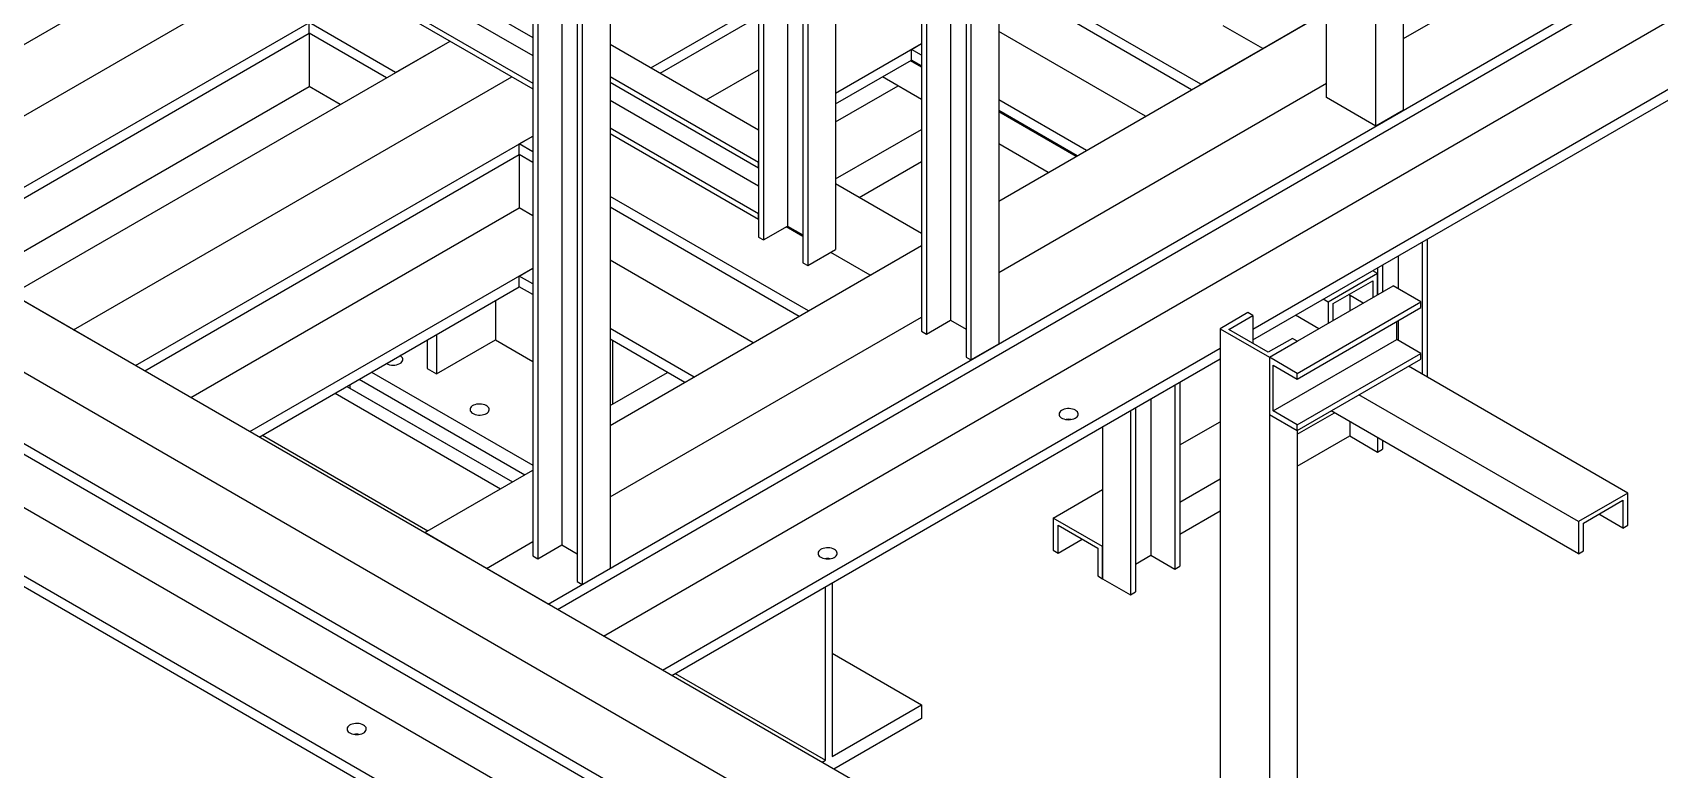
# Model space of a CAD drawing. Header units: millimetres. Extents: x 0 to 16187, y -20471 to 6290.
# Drawn here: x 7328.6 to 7421.6, y 2757.5 to 2799.6 of the extents above; entities that cross this region are included whole.
import ezdxf

# ---------------------------------------------------------------- set-up
doc = ezdxf.new("R2010")
doc.units = ezdxf.units.MM

msp = doc.modelspace()

# ---------------------------------------------------------------- linework, layer by layer
at = {"color": 7, "linetype": 'Continuous', "lineweight": 25}
for p, q in [((7396.50124, 2744.72234), (7217.37342, 2848.13063)), ((7429.68223, 2721.48533), (7213.83788, 2846.08961)), ((7358.06999, 2766.90823), (7493.83449, 2845.28341)), ((7426.14669, 2719.4443), (7210.30235, 2844.04859)), ((7426.14669, 2718.8319), (7210.30235, 2843.43619)), ((7402.58236, 2795.87031), (7402.58236, 2841.80073)), ((7405.41079, 2794.23749), (7405.41079, 2840.16791)), ((7407.00178, 2795.15595), (7407.00178, 2839.24945)), ((7426.14669, 2715.78965), (7213.67878, 2838.44476)), ((7371.7525, 2837.71922), (7371.7525, 2788.52264)), ((7426.14669, 2711.8913), (7210.30235, 2836.49559)), ((7426.14669, 2711.2789), (7210.30235, 2835.88318)), ((7372.63639, 2835.61697), (7372.63639, 2786.42039)), ((7372.91923, 2835.45369), (7372.91923, 2786.2571)), ((7374.51022, 2831.26907), (7374.51022, 2787.17556)), ((7379.42461, 2828.43205), (7379.42461, 2782.50163)), ((7379.70746, 2828.26877), (7379.70746, 2782.33834)), ((7381.08631, 2827.47277), (7381.08631, 2783.13434)), ((7381.9702, 2826.96251), (7381.9702, 2781.03209)), ((7382.25304, 2826.79923), (7382.25304, 2780.86881)), ((7383.84403, 2825.88077), (7383.84403, 2781.78727)), ((7358.6004, 2766.60203), (7453.74154, 2821.52583)), ((7358.84781, 2819.49291), (7358.84781, 2770.29633)), ((7357.1861, 2818.86019), (7357.1861, 2769.66361)), ((7357.46895, 2818.69691), (7357.46895, 2769.50033)), ((7361.23535, 2765.0809), (7453.74154, 2818.48359)), ((7359.73169, 2817.39066), (7359.73169, 2768.19407)), ((7361.60552, 2818.14584), (7361.60552, 2768.94925)), ((7360.01453, 2817.22738), (7360.01453, 2768.03079)), ((7398.37507, 2782.62286), (7457.11797, 2816.53441)), ((7398.37507, 2782.01045), (7453.74154, 2813.97283)), ((7407.00178, 2799.23799), (7430.83128, 2812.99447)), ((7370.0908, 2811.00173), (7370.0908, 2787.88992)), ((7370.37365, 2811.16502), (7370.37365, 2787.72664)), ((7315.36074, 2791.56376), (7345.16529, 2808.76956)), ((7318.89627, 2789.52274), (7345.16529, 2804.68752)), ((7347.99372, 2804.60652), (7357.1861, 2799.29987)), ((7349.37257, 2802.78959), (7357.1861, 2798.27893)), ((7395.40523, 2796.62549), (7383.84403, 2803.29962)), ((7394.87481, 2796.31928), (7383.84403, 2802.68722)), ((7322.43181, 2787.48172), (7347.71087, 2802.07501)), ((7347.99372, 2801.99359), (7357.1861, 2796.68694)), ((7347.99372, 2801.66697), (7357.1861, 2796.36032)), ((7363.93958, 2797.5647), (7370.0908, 2801.11573)), ((7383.84403, 2789.95135), (7402.58236, 2800.76876)), ((7398.94076, 2798.66651), (7402.47629, 2800.70753)), ((7349.33722, 2797.29902), (7344.38747, 2800.15645)), ((7344.38747, 2799.54405), (7344.38747, 2800.15645)), ((7364.46999, 2797.2585), (7370.0908, 2800.50333)), ((7392.23986, 2794.79816), (7383.84403, 2799.64497)), ((7398.94076, 2798.66651), (7396.67802, 2799.97276)), ((7322.96222, 2787.17551), (7344.38747, 2799.54405)), ((7327.38155, 2784.62429), (7352.44863, 2799.0952)), ((7348.8068, 2796.99282), (7344.38747, 2799.54405)), ((7344.38747, 2799.54405), (7344.38747, 2796.5018)), ((7349.33722, 2797.29902), (7352.44863, 2799.0952)), ((7361.60552, 2798.91213), (7370.0908, 2794.01368)), ((7374.51022, 2796.114), (7379.42461, 2798.95102)), ((7378.85893, 2798.62446), (7379.42461, 2798.95102)), ((7374.51022, 2795.5016), (7378.85893, 2798.01205)), ((7379.42461, 2797.60362), (7378.78802, 2797.97112)), ((7379.42461, 2798.2979), (7378.85893, 2798.62446)), ((7378.85893, 2798.01205), (7378.85893, 2798.62446)), ((7379.42461, 2797.68549), (7378.85893, 2798.01205)), ((7395.40523, 2796.62549), (7398.94076, 2798.66651)), ((7330.91709, 2782.58327), (7355.98417, 2797.05418)), ((7361.60552, 2797.07521), (7370.0908, 2792.17676)), ((7367.10494, 2795.73738), (7370.0908, 2797.46108)), ((7379.42461, 2795.7664), (7377.19677, 2797.05251)), ((7325.59717, 2785.65439), (7344.38747, 2796.5018)), ((7346.17185, 2795.4717), (7344.38747, 2796.5018)), ((7361.60552, 2796.74859), (7370.0908, 2791.85014)), ((7374.51022, 2794.47948), (7378.08204, 2796.54145)), ((7383.84403, 2785.86931), (7402.58236, 2796.68672)), ((7361.60552, 2795.72766), (7370.0908, 2790.82921)), ((7388.86342, 2792.84899), (7383.84403, 2795.74662)), ((7388.33301, 2792.54278), (7383.84403, 2795.13421)), ((7388.2621, 2792.50185), (7383.84403, 2795.05234)), ((7405.41079, 2794.23749), (7402.58236, 2795.87031)), ((7407.00178, 2795.15595), (7405.41079, 2794.23749)), ((7361.60552, 2794.13566), (7370.0908, 2789.23721)), ((7374.51022, 2791.21385), (7379.42461, 2794.05087)), ((7334.45262, 2780.54225), (7357.1861, 2793.66601)), ((7356.40829, 2793.21698), (7357.1861, 2793.66601)), ((7357.1861, 2792.76796), (7356.40829, 2793.21698)), ((7356.40829, 2792.60458), (7356.40829, 2793.21698)), ((7361.60552, 2793.80904), (7370.0908, 2788.9106)), ((7386.67085, 2791.58324), (7383.84403, 2793.21513)), ((7334.98304, 2780.23604), (7356.40829, 2792.60458)), ((7357.1861, 2792.15555), (7356.40829, 2792.60458)), ((7356.40829, 2792.60458), (7356.40829, 2789.56233)), ((7375.85652, 2790.15384), (7379.42461, 2792.21365)), ((7370.0908, 2791.85014), (7370.0908, 2792.17676)), ((7379.42461, 2788.09402), (7374.51022, 2790.93104)), ((7337.61799, 2778.71492), (7356.40829, 2789.56233)), ((7357.1861, 2789.1133), (7356.40829, 2789.56233)), ((7372.95459, 2783.66501), (7361.60552, 2790.21668)), ((7372.42417, 2783.35881), (7361.60552, 2789.60428)), ((7370.0908, 2788.9106), (7370.0908, 2789.23721)), ((7370.37365, 2787.72664), (7371.7525, 2788.52264)), ((7372.63639, 2787.93074), (7371.68179, 2788.48182)), ((7371.7525, 2788.52264), (7372.63639, 2788.01238)), ((7370.0908, 2787.88992), (7370.37365, 2787.72664)), ((7408.06244, 2787.60285), (7408.06244, 2780.05015)), ((7408.34528, 2787.76613), (7408.34528, 2779.88686)), ((7361.60552, 2777.11333), (7379.42461, 2787.40008)), ((7372.91923, 2786.2571), (7374.51022, 2787.17556)), ((7376.49012, 2785.70603), (7374.22738, 2787.01228)), ((7376.49012, 2785.70603), (7379.42461, 2787.40008)), ((7406.68358, 2786.80685), (7406.68358, 2784.93727)), ((7340.99442, 2776.76575), (7357.1861, 2786.113)), ((7356.40829, 2785.66398), (7357.1861, 2786.113)), ((7369.78922, 2781.83768), (7361.60552, 2786.56203)), ((7372.63639, 2786.42039), (7372.91923, 2786.2571)), ((7372.95459, 2783.66501), (7376.49012, 2785.70603)), ((7405.51685, 2785.80652), (7402.68843, 2784.1737)), ((7405.51685, 2785.80652), (7405.23381, 2785.96992)), ((7405.51685, 2786.13332), (7405.51685, 2784.59029)), ((7405.51685, 2784.59029), (7405.51685, 2785.80652)), ((7405.7997, 2786.2966), (7405.7997, 2784.75358)), ((7341.52484, 2776.45954), (7356.40829, 2785.05157)), ((7357.1861, 2785.21496), (7356.40829, 2785.66398)), ((7356.40829, 2785.05157), (7356.40829, 2785.66398)), ((7357.1861, 2784.60255), (7356.40829, 2785.05157)), ((7399.32967, 2781.01851), (7406.40074, 2785.10055)), ((7402.97127, 2784.09202), (7405.23401, 2785.39828)), ((7405.23401, 2785.39828), (7405.23401, 2784.42701)), ((7407.99173, 2784.18209), (7406.40074, 2785.10055)), ((7330.91709, 2782.58327), (7327.38155, 2784.62429)), ((7355.04711, 2784.26578), (7355.04711, 2782.01907)), ((7400.92066, 2780.10005), (7407.99173, 2784.18209)), ((7400.92066, 2779.77343), (7407.99173, 2783.85547)), ((7402.68843, 2784.1737), (7402.40538, 2784.3371)), ((7402.68843, 2784.1737), (7402.68843, 2782.95748)), ((7402.97127, 2783.12076), (7402.97127, 2784.09202)), ((7404.69616, 2784.11652), (7403.85493, 2784.60215)), ((7403.92586, 2784.5612), (7403.92586, 2783.67184)), ((7407.99173, 2783.85547), (7407.99173, 2784.18209)), ((7361.60552, 2773.03129), (7379.42461, 2783.31803)), ((7379.70746, 2782.33834), (7381.08631, 2783.13434)), ((7381.08631, 2783.13434), (7381.9702, 2782.62409)), ((7398.09223, 2783.56978), (7396.50124, 2782.65133)), ((7396.99622, 2782.6105), (7398.37507, 2783.4065)), ((7398.37507, 2783.4065), (7398.09223, 2783.56978)), ((7398.37507, 2783.4065), (7398.37507, 2781.81451)), ((7402.15057, 2782.64698), (7400.81413, 2783.41849)), ((7406.61287, 2782.03854), (7406.61287, 2783.05948)), ((7406.68358, 2783.1003), (7406.68358, 2781.99772)), ((7334.45262, 2780.54225), (7330.91709, 2782.58327)), ((7351.14034, 2782.01045), (7351.14034, 2780.37605)), ((7351.67067, 2782.31661), (7351.67067, 2780.06989)), ((7351.67067, 2780.06989), (7355.04711, 2782.01907)), ((7355.04711, 2782.01907), (7357.1861, 2780.78425)), ((7366.41278, 2779.88851), (7361.60552, 2782.66368)), ((7365.88237, 2779.5823), (7361.60552, 2782.05128)), ((7361.74694, 2781.96963), (7361.74694, 2778.33503)), ((7379.42461, 2782.50163), (7379.70746, 2782.33834)), ((7396.50124, 2782.65133), (7396.50124, 2740.6403)), ((7396.50124, 2782.65133), (7399.32967, 2781.01851)), ((7399.25896, 2781.30425), (7396.99622, 2782.6105)), ((7400.63782, 2782.10025), (7399.25896, 2781.30425)), ((7399.5418, 2777.9565), (7406.61287, 2782.03854)), ((7400.92066, 2781.93697), (7400.63782, 2782.10025)), ((7407.99173, 2781.24254), (7406.61287, 2782.03854)), ((7364.61179, 2763.13173), (7396.50124, 2781.54112)), ((7381.9702, 2781.03209), (7382.25304, 2780.86881)), ((7382.25304, 2780.86881), (7383.84403, 2781.78727)), ((7399.32967, 2781.01851), (7400.92066, 2781.93697)), ((7400.92066, 2777.1605), (7407.99173, 2781.24254)), ((7407.99173, 2780.91593), (7407.99173, 2781.24254)), ((7347.95698, 2780.17274), (7357.1861, 2774.84488)), ((7351.14034, 2780.37605), (7351.67067, 2780.06989)), ((7361.74694, 2778.33503), (7364.89495, 2780.15233)), ((7365.1422, 2762.82553), (7396.50124, 2780.92871)), ((7400.92066, 2780.10005), (7399.32967, 2781.01851)), ((7399.32967, 2781.01851), (7399.32967, 2777.75235)), ((7399.32967, 2781.01851), (7399.32967, 2739.00748)), ((7399.5418, 2780.56943), (7400.92066, 2779.77343)), ((7399.5418, 2777.9565), (7399.5418, 2780.56943)), ((7400.92066, 2776.83389), (7407.99173, 2780.91593)), ((7400.92066, 2779.77343), (7400.92066, 2780.10005)), ((7419.83577, 2773.25355), (7407.27721, 2780.50345)), ((7346.54254, 2779.3562), (7356.01662, 2773.88693)), ((7346.72092, 2779.45918), (7346.72092, 2779.25322)), ((7346.72092, 2779.25322), (7356.01662, 2773.88693)), ((7347.24976, 2779.76447), (7356.72384, 2774.2952)), ((7393.9203, 2779.43877), (7393.9203, 2768.90521)), ((7394.20314, 2779.60205), (7394.20314, 2769.0685)), ((7345.87068, 2778.96834), (7355.34476, 2773.49907)), ((7361.60552, 2778.25338), (7361.74694, 2778.33503)), ((7392.54144, 2778.64277), (7392.54144, 2769.70121)), ((7417.00734, 2771.62073), (7404.44879, 2778.87063)), ((7391.37472, 2777.96923), (7391.37472, 2767.43568)), ((7391.65756, 2778.13252), (7391.65756, 2767.59896)), ((7394.20314, 2776.00826), (7396.50124, 2777.33493)), ((7399.32967, 2777.75235), (7400.92066, 2776.83389)), ((7400.92066, 2777.1605), (7399.5418, 2777.9565)), ((7400.92066, 2776.62057), (7403.0423, 2777.84536)), ((7417.00734, 2769.78352), (7402.85754, 2777.95202)), ((7403.92586, 2777.33529), (7403.92586, 2776.51822)), ((7341.71492, 2776.56927), (7351.189, 2771.1)), ((7389.78373, 2777.05078), (7389.78373, 2768.35414)), ((7400.92066, 2776.83389), (7400.92066, 2777.1605)), ((7400.92066, 2776.83389), (7400.92066, 2739.92594)), ((7400.92066, 2774.78335), (7403.92586, 2776.51822)), ((7403.92586, 2776.51822), (7405.51685, 2775.59976)), ((7405.51685, 2776.41683), (7405.51685, 2775.59976)), ((7405.51685, 2775.59976), (7405.7997, 2775.76304)), ((7405.7997, 2776.25355), (7405.7997, 2775.76304)), ((7350.99892, 2770.99027), (7357.1861, 2774.56206)), ((7394.20314, 2772.74263), (7396.50124, 2774.06929)), ((7386.9553, 2771.82417), (7389.78373, 2773.45699)), ((7419.83577, 2773.25355), (7417.00734, 2771.62073)), ((7417.29018, 2771.53905), (7419.55292, 2772.8453)), ((7419.55292, 2772.8453), (7419.55292, 2771.25305)), ((7419.83577, 2771.41633), (7419.83577, 2773.25355)), ((7386.9553, 2771.82417), (7386.9553, 2769.98695)), ((7389.78373, 2770.19135), (7386.9553, 2771.82417)), ((7394.20314, 2770.90541), (7396.50124, 2772.23208)), ((7419.55292, 2771.25305), (7418.17384, 2772.04918)), ((7354.53445, 2768.94925), (7350.99892, 2770.99027)), ((7387.23814, 2771.41593), (7389.50088, 2770.10967)), ((7387.23814, 2769.82367), (7387.23814, 2771.41593)), ((7417.00734, 2771.62073), (7417.00734, 2769.78352)), ((7417.29018, 2769.9468), (7417.29018, 2771.53905)), ((7419.55292, 2771.25305), (7419.83577, 2771.41633)), ((7354.53445, 2768.94925), (7357.1861, 2770.48002)), ((7357.46895, 2769.50033), (7358.84781, 2770.29633)), ((7358.84781, 2770.29633), (7359.73169, 2769.78607)), ((7386.9553, 2769.98695), (7387.23814, 2769.82367)), ((7387.23814, 2769.82367), (7388.61722, 2770.6198)), ((7389.50088, 2770.10967), (7389.50088, 2768.51742)), ((7389.78373, 2768.35414), (7389.78373, 2770.19135)), ((7417.00734, 2769.78352), (7417.29018, 2769.9468)), ((7358.06999, 2766.90823), (7354.53445, 2768.94925)), ((7357.1861, 2769.66361), (7357.46895, 2769.50033)), ((7360.01453, 2768.03079), (7361.60552, 2768.94925)), ((7374.00119, 2769.48903), (7374.03799, 2769.51027)), ((7391.65756, 2769.19096), (7392.54144, 2769.70121)), ((7392.54144, 2769.70121), (7393.9203, 2768.90521)), ((7393.9203, 2768.90521), (7394.20314, 2769.0685)), ((7359.73169, 2768.19407), (7360.01453, 2768.03079)), ((7374.31577, 2768.12131), (7374.31577, 2758.19823)), ((7389.50088, 2768.51742), (7389.78373, 2768.35414)), ((7389.78373, 2768.35414), (7391.37472, 2767.43568)), ((7373.92686, 2757.97372), (7373.92686, 2767.8968)), ((7391.37472, 2767.43568), (7391.65756, 2767.59896)), ((7374.31577, 2764.09678), (7379.42461, 2761.14751)), ((7365.33229, 2762.93526), (7373.92686, 2757.97372)), ((7374.31577, 2758.19823), (7379.42461, 2761.14751)), ((7379.42461, 2761.14751), (7379.42461, 2760.37179)), ((7379.42461, 2760.37179), (7374.40864, 2757.47613)), ((7373.73678, 2757.86399), (7373.92686, 2757.97372))]:
    msp.add_line(p, q, dxfattribs=at)
at = {"color": 7, "linetype": 'Continuous', "lineweight": 25, "flags": 128}
for points in [[(7349.58471, 2780.66179), (7349.6479, 2780.70549), (7349.69656, 2780.75499), (7349.72913, 2780.80872), (7349.74455, 2780.86494), (7349.74234, 2780.92185), (7349.72256, 2780.97762), (7349.68585, 2781.03045), (7349.63339, 2781.07864), (7349.58332, 2781.11161)], [(7354.53445, 2777.80436), (7354.59765, 2777.84806), (7354.64631, 2777.89756), (7354.67887, 2777.95129), (7354.6943, 2778.00751), (7354.69209, 2778.06442), (7354.67231, 2778.12019), (7354.6356, 2778.17302), (7354.58314, 2778.22122), (7354.51661, 2778.26323), (7354.43816, 2778.29771), (7354.35031, 2778.32356), (7354.25587, 2778.33993), (7354.15789, 2778.3463), (7354.05951, 2778.34247), (7353.96389, 2778.32856), (7353.87412, 2778.30502), (7353.79306, 2778.27261), (7353.72334, 2778.23236), (7353.66719, 2778.18557), (7353.62641, 2778.13374), (7353.60232, 2778.07854), (7353.59568, 2778.02175), (7353.60672, 2777.96518), (7353.63508, 2777.91067), (7353.67985, 2777.85995), (7353.73958, 2777.81466), (7353.81236, 2777.77626), (7353.89585, 2777.74597), (7353.98737, 2777.72478), (7354.08396, 2777.71336), (7354.18254, 2777.71208), (7354.27993, 2777.72099), (7354.373, 2777.73979), (7354.45876, 2777.76788), (7354.53445, 2777.80436)], [(7388.22809, 2777.98974), (7388.1524, 2778.02622), (7388.06664, 2778.05432), (7387.97357, 2778.07312), (7387.87618, 2778.08202), (7387.7776, 2778.08074), (7387.681, 2778.06933), (7387.58949, 2778.04813), (7387.506, 2778.01785), (7387.43322, 2777.97945), (7387.37348, 2777.93416), (7387.32872, 2777.88344), (7387.30036, 2777.82892), (7387.28932, 2777.77236), (7387.29595, 2777.71556), (7387.32005, 2777.66037), (7387.36083, 2777.60854), (7387.41698, 2777.56175), (7387.4867, 2777.5215), (7387.56775, 2777.48908), (7387.65753, 2777.46554), (7387.75314, 2777.45163), (7387.85152, 2777.4478), (7387.94951, 2777.45418), (7388.04394, 2777.47055), (7388.1318, 2777.49639), (7388.21025, 2777.53087), (7388.27678, 2777.57289), (7388.32924, 2777.62109), (7388.36595, 2777.67392), (7388.38572, 2777.72968), (7388.38794, 2777.78659), (7388.37251, 2777.84281), (7388.33995, 2777.89654), (7388.29128, 2777.94605), (7388.22809, 2777.98974)], [(7374.43951, 2770.02977), (7374.36382, 2770.06625), (7374.27806, 2770.09434), (7374.18499, 2770.11314), (7374.0876, 2770.12204), (7373.98902, 2770.12076), (7373.89242, 2770.10935), (7373.80091, 2770.08815), (7373.71742, 2770.05787), (7373.64464, 2770.01947), (7373.5849, 2769.97418), (7373.54014, 2769.92346), (7373.51178, 2769.86894), (7373.50074, 2769.81238), (7373.50737, 2769.75558), (7373.53147, 2769.70039), (7373.57224, 2769.64856), (7373.6284, 2769.60177), (7373.69812, 2769.56152), (7373.77917, 2769.5291), (7373.86895, 2769.50556), (7373.96456, 2769.49165), (7374.06294, 2769.48782), (7374.16093, 2769.4942), (7374.25536, 2769.51057), (7374.34322, 2769.53641), (7374.42167, 2769.57089), (7374.48819, 2769.61291), (7374.54065, 2769.66111), (7374.57736, 2769.71394), (7374.59714, 2769.7697), (7374.59936, 2769.82661), (7374.58393, 2769.88283), (7374.55136, 2769.93656), (7374.5027, 2769.98607), (7374.43951, 2770.02977)], [(7347.49874, 2759.98795), (7347.42305, 2760.02443), (7347.33729, 2760.05252), (7347.24422, 2760.07132), (7347.14683, 2760.08022), (7347.04825, 2760.07894), (7346.95165, 2760.06753), (7346.86014, 2760.04633), (7346.77665, 2760.01605), (7346.70387, 2759.97765), (7346.64413, 2759.93236), (7346.59937, 2759.88164), (7346.57101, 2759.82712), (7346.55997, 2759.77056), (7346.5666, 2759.71376), (7346.5907, 2759.65857), (7346.63147, 2759.60674), (7346.68763, 2759.55995), (7346.75735, 2759.5197), (7346.8384, 2759.48728), (7346.92818, 2759.46374), (7347.02379, 2759.44983), (7347.12217, 2759.446), (7347.22016, 2759.45238), (7347.31459, 2759.46875), (7347.40245, 2759.49459), (7347.4809, 2759.52907), (7347.54743, 2759.57109), (7347.59989, 2759.61929), (7347.6366, 2759.67212), (7347.65637, 2759.72788), (7347.65859, 2759.78479), (7347.64316, 2759.84101), (7347.6106, 2759.89474), (7347.56193, 2759.94425), (7347.49874, 2759.98795)]]:
    msp.add_lwpolyline(points, dxfattribs=at)
at = {"color": 7, "linetype": 'Continuous', "lineweight": 25}
for centre, radius, start, end in [((7349.19587, 2781.40685), 0.84042, 242.3232817, 297.5594182), ((7387.83918, 2776.53239), 0.93798, 81.0787148, 98.9212852), ((7374.0506, 2768.57242), 0.93798, 81.0787148, 98.9212852), ((7347.10983, 2758.53123), 0.93736, 81.0727182, 98.9272818)]:
    msp.add_arc(centre, radius, start, end, dxfattribs=at)

doc.saveas('drawing.dxf')
